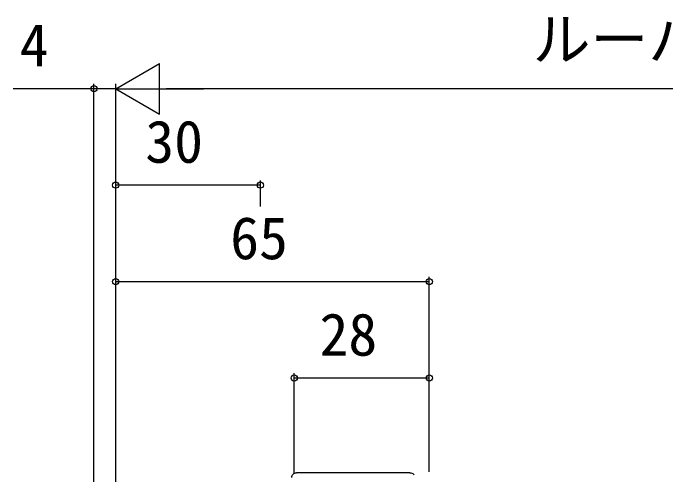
# Model space of a CAD drawing. Units: millimetres, scale not verified. Extents: x -525 to 525, y -783 to 778.
# Drawn here: x -261.3 to -125.9, y -363.3 to -267.5 of the extents above; entities that cross this region are included whole.
import ezdxf
from ezdxf.enums import TextEntityAlignment as Align

# ---------------------------------------------------------------- set-up
doc = ezdxf.new("R2010")
doc.units = ezdxf.units.MM
doc.header["$LTSCALE"] = 4
doc.layers.add('0-5_YKK_13', color=4, linetype='Continuous')
doc.layers.add('0-6_YKK_D', color=6, linetype='Continuous')
doc.styles.add('ＭＳ ゴシック', font='')
doc.styles.get('ＭＳ ゴシック').set_extended_font_data('MS Gothic')

msp = doc.modelspace()

# ---------------------------------------------------------------- linework, layer by layer
at = {"layer": '0-5_YKK_13'}
msp.add_line((-178.994, -362.802), (-202.496, -362.802), dxfattribs=at)
for points in [[(-203.495, -363.8), (-203.476, -363.605), (-203.419, -363.418), (-203.327, -363.245), (-203.203, -363.094), (-203.051, -362.97), (-202.879, -362.878), (-202.691, -362.821), (-202.496, -362.802)], [(-178.994, -362.802), (-178.799, -362.821), (-178.611, -362.878), (-178.439, -362.97), (-178.287, -363.094), (-178.228, -363.159), (-178.163, -363.245)]]:
    msp.add_lwpolyline(points, dxfattribs=at)
at = {"layer": '0-6_YKK_D'}
for p, q in [((-239.995, -283.172), (-230.902, -277.922)), ((-230.902, -288.422), (-230.902, -277.922)), ((-244.495, -422.515), (-244.495, -282.172)), ((-239.995, -359.802), (-239.995, -282.172)), ((-239.995, -283.172), (-230.902, -288.422)), ((-239.995, -283.172), (-221.808, -283.172)), ((115.505, -283.172), (-229.495, -283.172)), ((-239.995, -307.563), (-239.995, -302.172)), ((-209.995, -307.563), (-209.995, -302.172)), ((-209.995, -303.172), (-239.995, -303.172)), ((-239.995, -418.509), (-239.995, -322.172)), ((-239.995, -323.172), (-174.995, -323.172)), ((-174.995, -362.602), (-174.995, -322.172)), ((-202.995, -362.802), (-202.995, -342.172)), ((-174.995, -362.602), (-174.995, -342.172)), ((-174.995, -343.172), (-202.995, -343.172))]:
    msp.add_line(p, q, dxfattribs=at)
msp.add_lwpolyline([(-239.995, -283.172), (-244.495, -283.172), (-261.263, -283.172)], dxfattribs=at)
for centre in [(-244.495, -283.172), (-239.995, -303.172), (-209.995, -303.172), (-239.995, -323.172), (-174.995, -323.172), (-202.995, -343.172), (-174.995, -343.172)]:
    msp.add_circle(centre, 0.637, dxfattribs=at)

# ---------------------------------------------------------------- texts
at = {"layer": '0-6_YKK_D', "style": 'ＭＳ ゴシック'}
for s, p in [('ルーバーW＝サッシW＋60', (-153.575, -279.944)), ('4', (-259.877, -281.172)), ('30', (-233.859, -301.172)), ('65', (-216.256, -321.172)), ('28', (-197.756, -341.172))]:
    msp.add_text(s, height=8.798, dxfattribs=at).set_placement(p, align=Align.BOTTOM_LEFT)

doc.saveas('drawing.dxf')
